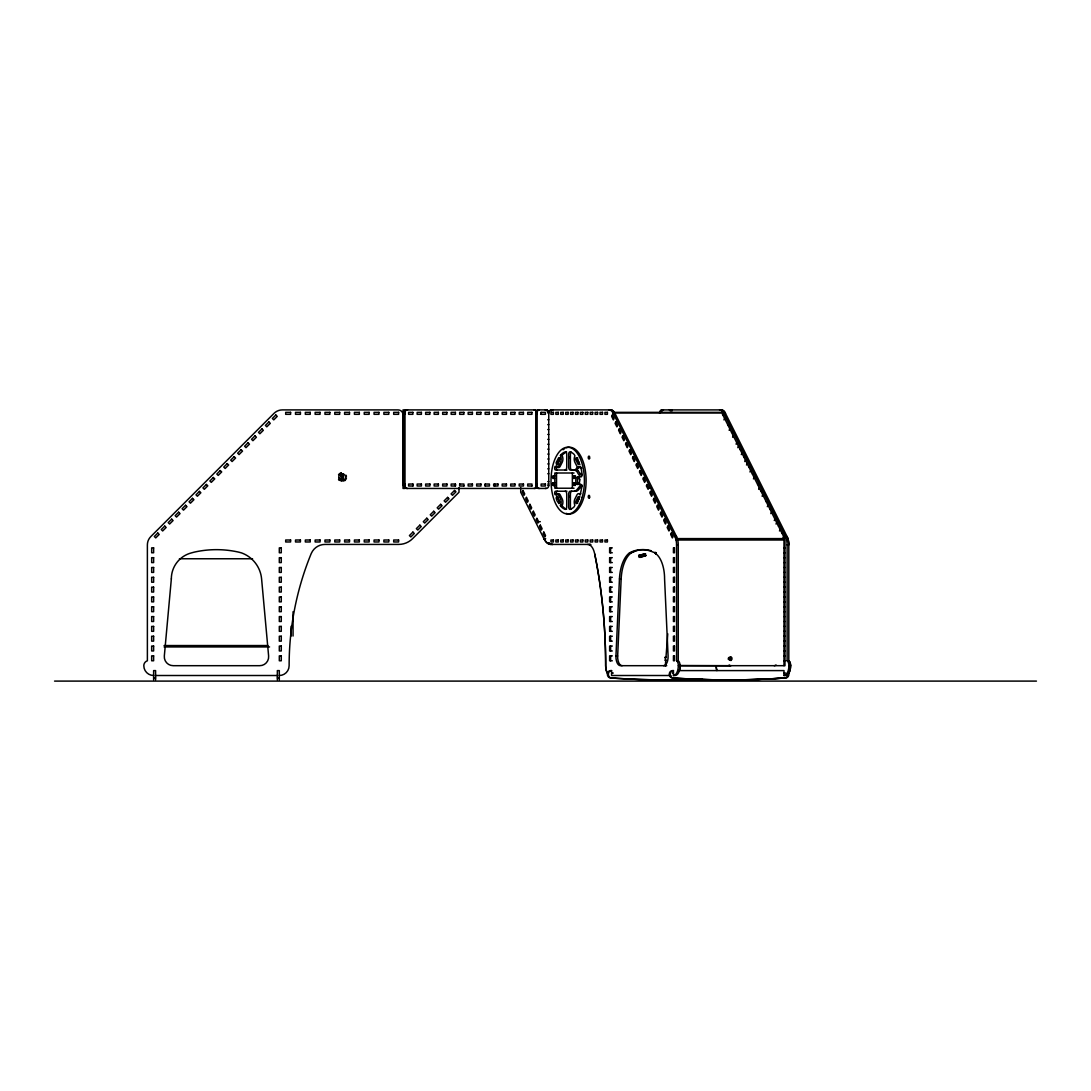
<?xml version="1.0" encoding="UTF-8"?>
<svg xmlns="http://www.w3.org/2000/svg" width="1091" height="1091" viewBox="0 0 1091 1091"><rect width="100%" height="100%" fill="white"/><g stroke="black" fill="none" stroke-linecap="round" stroke-linejoin="round"><path stroke-width="1.5" d="M404.993 484.036L404.993 409.93L403.029 409.902L403.029 484.036L404.993 484.036L404.993 488.427L403.029 488.454L403.029 414.812A4.91 4.91 0 0 0 398.12 409.902L282.392 409.902A11.851 11.851 0 0 0 274.018 413.366L150.831 536.554A11.783 11.783 0 0 0 147.38 544.886L147.38 660.778A5.155 5.155 0 0 0 143.807 665.687A9.819 9.819 0 0 0 153.626 675.506M666.724 665.687L620.424 665.687A8.892 4.446 90 0 1 615.951 655.977L619.456 578.885A30.562 15.288 90 0 1 629.507 552.892L630.898 552.141A100.658 50.322 90 0 1 653.141 552.141L656.236 552.892M622.115 665.687A8.892 4.446 90 0 1 617.656 655.977L621.161 578.885A30.562 15.288 90 0 1 631.212 552.892L632.603 552.141A100.658 50.322 90 0 1 651.163 550.764M665.36 665.578L665.769 660.191L664.787 660.191M667.76 633.803L665.987 657.259L665.005 657.259M731.284 660.369L731.502 657.423L729.811 657.259L729.593 660.191L731.284 660.369L730.302 660.369M556.874 465.748L556.437 467.357A1.827 0.914 -90 0 0 556.478 469.185A1.827 0.914 -90 0 0 557.31 470.016M346.447 477.994L345.779 479.535M538.599 521.689L537.904 523.066L536.172 519.602L536.867 518.211L538.599 521.689L540.304 521.689M648.79 487.909L648.095 489.3L646.349 485.836L647.045 484.445L648.79 487.909L650.481 487.909M723.919 419.871L724.615 418.48L726.32 418.48M729.129 430.29L729.824 428.899M732.607 437.232L733.288 435.841M736.07 444.173L736.766 442.782L738.471 442.782M737.802 447.651L738.498 446.26M741.28 454.592L741.975 453.201M744.758 461.534L745.439 460.143L747.144 460.143M746.489 464.998L747.185 463.62M749.953 471.939L750.649 470.562M753.431 478.894L754.126 477.503L755.831 477.503M758.64 489.3L759.336 487.909M762.104 496.241L762.8 494.864L764.505 494.864M767.314 506.66L768.009 505.269M770.792 513.602L771.487 512.211M774.255 520.543L774.951 519.152L776.656 519.152M776.001 524.021L776.683 522.63M779.465 530.962L780.16 529.571M782.943 537.904L783.638 536.513L787.088 536.554A11.783 5.891 90 0 1 788.807 544.886L788.807 660.778A5.155 2.577 -90 0 1 790.566 665.687A9.819 4.91 -90 0 1 788.111 674.183M612.965 412.93L721.833 412.93L784.674 538.599L783.979 539.99L783.993 665.687M560.242 457.961L558.087 462.27A1.418 0.709 -90 0 0 558.074 464.002M565.261 491.223A2.946 1.473 -90 0 1 566.734 494.168L566.734 506.77A2.605 1.296 -90 0 1 565.274 509.361L564.893 509.238A29.171 14.592 -90 0 1 561.06 506.579L560.488 505.406A4.419 2.209 -90 0 0 560.61 499.16L558.51 494.932A4.419 2.209 -90 0 0 555.374 494.932L554.733 493.896A1.896 0.941 -90 0 1 555.592 491.223L566.965 491.223M560.283 505.706L562.192 505.406A4.419 2.209 -90 0 0 562.315 499.16L560.201 494.932A4.419 2.209 -90 0 0 558.074 493.8M581.667 486L578.625 489.695A10.487 5.237 -90 0 1 575.898 491.223L570.17 491.223A2.946 1.473 -90 0 0 568.697 494.168L568.697 506.783A2.496 1.241 -90 0 0 570.157 509.374L570.279 509.333A29.171 14.592 -90 0 0 574.139 506.81L574.875 505.283A4.419 2.209 -90 0 1 574.875 499.037L576.989 494.809A4.419 2.209 -90 0 1 580.112 495.069L582.035 486.136A1.391 0.696 -90 0 0 581.721 484.786A1.391 0.696 -90 0 0 580.985 484.772L576.921 489.695A10.487 5.237 90 0 1 574.193 491.223M566.965 470.016L555.605 470.016A1.827 0.914 -90 0 1 554.787 469.185A1.827 0.914 -90 0 1 554.733 467.357L555.319 466.171A4.419 2.209 -90 0 0 558.442 466.416L560.556 462.202A4.419 2.209 -90 0 0 560.556 455.956L561.06 454.647A29.171 14.592 -90 0 1 564.893 451.988L565.274 451.879A2.496 1.241 -90 0 1 566.734 454.483L566.734 467.071A2.946 1.473 -90 0 1 565.261 470.016M560.283 455.533L562.765 454.647A29.171 14.592 90 0 1 566.597 451.988M338.537 474.721L339.287 473.862M344.592 480.79L345.452 480.026M339.778 473.535L340.242 473.235A4.364 4.364 0 0 1 341.319 472.867M630.257 553.164L635.848 550.805M645.422 553.723L638.658 555.51L645.422 553.723L645.858 555.619L640.103 557.406L639.64 555.51M640.54 556.956L645.858 555.619M553.232 485.522L555.074 485.481M548.514 411.716A2.946 2.55 90 0 0 546.155 409.902L538.368 409.902A2.946 2.55 90 0 0 535.858 412.848L535.858 485.509A2.946 2.55 90 0 0 538.409 488.454L546.182 488.454A2.946 2.55 90 0 0 548.746 485.509L548.746 414.812A4.91 2.455 90 0 1 551.2 409.902L610.755 409.902A11.851 5.932 -90 0 1 614.642 412.834M721.847 410.802A11.851 5.932 -90 0 0 719.569 409.902A11.851 5.932 90 0 1 723.797 413.366L785.384 536.554A11.783 5.891 -90 0 1 787.116 544.886L788.807 544.886A11.783 5.891 -90 0 0 787.061 536.554L725.46 413.366A11.851 5.932 -90 0 0 721.301 409.902L661.705 409.902A4.91 2.455 -90 0 0 659.469 412.93M541.095 412.357L545.391 412.357L545.391 414.321L541.095 414.321L541.095 412.357L541.136 414.321M613.647 412.357L721.137 412.357M403.029 412.848L404.993 412.848M535.858 412.848L536.84 412.848A2.946 2.55 90 0 1 539.39 409.902A2.946 2.55 90 0 0 537.549 410.762M547.764 412.944L548.746 412.944A2.946 2.55 90 0 0 546.182 409.902M609.023 409.902A11.851 5.932 90 0 1 613.224 413.366L614.956 413.366L676.543 536.554A11.783 5.891 90 0 1 678.261 544.886L678.261 660.778A5.155 2.577 90 0 1 680.048 665.687A9.819 4.91 -90 0 1 679.366 670.597M723.797 413.366L725.501 413.366A11.851 5.932 -90 0 0 721.274 409.902M403.029 414.321L404.993 414.321M535.858 414.321L536.84 414.321M722.883 415.016L724.588 415.016M547.764 419.735L548.746 419.721M547.764 424.644L548.746 424.631M728.092 425.422L729.784 425.422M547.764 429.554L548.746 429.54M731.556 432.377L733.261 432.377M547.764 434.463L548.746 434.45M547.764 439.373L548.746 439.359M547.764 444.282L548.746 444.269M547.764 449.192L548.746 449.178M740.243 449.724L741.935 449.724M547.764 454.101L548.746 454.088M743.707 456.665L745.412 456.665M547.764 459.011L548.746 458.997M547.764 463.92L548.746 463.907M748.917 467.084L750.622 467.084M547.764 468.83L548.746 468.816M575.953 470.016L570.17 470.016A2.946 1.473 -90 0 1 568.697 467.071L568.697 454.456A2.496 1.241 -90 0 1 570.143 451.865L570.279 451.892A29.171 14.592 90 0 1 574.139 454.415L574.943 455.82A4.419 2.209 -90 0 0 574.807 462.066L576.921 466.293A4.419 2.209 -90 0 0 580.044 466.293C581.735 467.739 584.49 485.509 576.921 471.53A10.446 5.223 90 0 0 576.28 470.876L576.062 470.698A10.446 5.223 90 0 0 574.439 470.03L574.207 470.016M576.198 470.807L577.903 470.807M574.057 473.003L554.828 473.003L554.828 488.223L574.057 488.223M547.764 473.739L548.746 473.726M752.395 474.026L754.086 474.026M341.169 474.217L343.133 474.217L343.133 481.226M341.169 475.199L343.133 475.199M341.169 475.69L343.133 475.69M341.169 476.181L343.133 476.181M341.169 478.144L343.133 478.144M341.169 478.635L343.133 478.635M341.169 479.126L343.133 479.126M341.169 480.108L343.133 480.108M547.764 481.595L548.746 481.595M412.916 484.036L408.634 484.036L408.634 486L412.916 486L412.916 484.036L412.889 486M455.424 484.036L451.156 484.036L451.156 486L455.424 486L455.424 484.036L455.411 486M459.666 484.036L463.934 484.036L463.907 486M485.168 484.036L489.436 484.036L489.423 486L485.168 486L485.168 484.036L485.195 486M535.858 484.036L536.84 484.036M547.764 484.036L548.746 484.036M576.839 484.036L580.276 484.036M757.59 484.445L759.295 484.445M403.029 485.509L404.993 485.509M535.858 485.509L536.84 485.509A2.946 2.55 90 0 0 539.39 488.454M547.764 485.509L548.746 485.509M463.934 486L459.666 486L459.679 484.036M531.958 486L527.689 486L527.703 484.036L531.958 484.036L531.944 486M761.068 491.386L762.773 491.386M766.277 501.805L767.969 501.805M769.741 508.747L771.446 508.747M778.428 526.107L780.12 526.107M781.892 533.049L783.597 533.049M613.251 413.366L674.838 536.554L676.543 536.554M545.677 538.695L543.945 538.695L520.721 492.246L520.721 487.554M677.525 538.599L784.674 538.599M676.12 540.004L784.975 540.004L784.975 665.687L678.316 665.687A9.819 4.91 90 0 1 673.447 675.506L675.138 675.506A9.819 4.91 90 0 0 680.048 665.687A5.155 2.577 -90 0 0 680.007 665.142M550.955 544.423A19.543 9.778 90 0 1 543.986 538.695A19.543 9.778 -90 0 0 550.914 544.423L589.467 544.423A14.892 7.446 -90 0 1 590.899 544.695A14.892 7.446 90 0 0 589.44 544.423M674.838 536.554A11.783 5.891 90 0 1 676.57 544.886L678.261 544.886M612.296 547.859L609.624 547.859L609.624 552.769L612.296 552.769M783.993 547.859L784.975 547.859M783.993 552.769L784.975 552.769M629.507 552.892L631.212 552.892M612.296 557.678L609.624 557.678L609.624 562.588L612.296 562.588M783.993 557.678L784.975 557.678M179.415 558.756L252.553 558.756M783.993 562.588L784.975 562.588M612.296 567.497L609.624 567.497L609.624 572.407L612.296 572.407M783.993 567.497L784.975 567.497M783.993 572.407L784.975 572.407M612.296 577.316L609.624 577.316L609.624 582.226L612.296 582.226M783.993 577.316L784.975 577.316M619.456 578.885L621.161 578.885M783.993 582.226L784.975 582.226M612.296 587.135L609.624 587.135L609.624 592.045L612.296 592.045M783.993 587.135L784.975 587.135M783.993 592.045L784.975 592.045M612.296 596.954L609.624 596.954L609.624 601.864L612.296 601.864M783.993 596.954L784.975 596.954M783.993 601.864L784.975 601.864M612.296 606.773L609.624 606.773L609.624 611.683L612.296 611.683M783.993 606.773L784.975 606.773M783.993 611.683L784.975 611.683M612.296 616.592L609.624 616.592L609.624 621.502L612.296 621.502M783.993 616.592L784.975 616.592M783.993 621.502L784.975 621.502M612.296 626.411L609.624 626.411L609.624 631.321L612.296 631.321M783.993 626.411L784.975 626.411M783.993 631.321L784.975 631.321M612.296 636.23L609.624 636.23L609.624 641.14L612.296 641.14M783.993 636.23L784.975 636.23M783.993 641.14L784.975 641.14M164.1 645.545L267.868 645.545M612.296 646.049L609.624 646.049L609.624 650.959L612.296 650.959M783.993 646.049L784.975 646.049M164.1 646.936L269.559 646.936M783.993 650.959L784.975 650.959M612.296 655.868L609.624 655.868L609.624 660.778L612.296 660.778M615.951 655.977L617.656 655.977M783.993 655.868L784.975 655.868M730.52 657.423L731.502 657.423M676.57 544.886L676.57 660.778L678.261 660.778M783.993 660.778L784.975 660.778M787.116 544.886L787.116 660.778L788.807 660.778A5.155 2.577 90 0 1 790.593 665.687A9.819 4.91 90 0 1 785.684 675.506L783.993 675.506L783.993 670.597L678.52 670.597M678.943 665.578L729.893 665.742M783.993 675.506A9.819 4.91 -90 0 0 788.902 665.687L790.593 665.687M673.447 675.506L673.447 670.597L672.465 670.597A3.682 3.191 -90 0 0 669.274 674.279A3.682 3.191 -90 0 0 672.465 677.961A1070.271 926.886 90 0 0 784.702 677.961L785.684 677.961A3.682 3.191 -90 0 0 788.452 672.438M611.587 673.052L613.278 673.052M672.465 673.052L673.447 673.052M783.993 673.052L785.684 673.052M155.59 675.506L277.346 675.506M670.774 675.506L611.587 675.506L611.587 670.597L610.605 670.597A3.682 3.191 -90 0 0 607.387 674.279A3.682 3.191 -90 0 0 610.565 677.961A1070.271 926.886 -90 0 0 701.008 679.188M153.626 677.961L155.59 677.961M277.346 677.961L279.31 677.961M610.565 677.961L611.587 677.961M672.465 677.961L673.447 677.961A1070.271 926.886 -90 0 0 785.684 677.961M54.55 681.098L1036.45 681.098M575.912 470.016L576.143 470.03A10.446 5.223 90 0 1 577.766 470.698L577.985 470.876A10.446 5.223 -90 0 1 578.612 471.53L581.667 475.24M553.232 482.672L553.41 482.727A1.418 0.709 -90 0 1 553.737 485.113A1.418 0.709 -90 0 1 552.537 484.472A1.418 0.709 -90 0 1 553.41 482.727M561.988 505.706L562.765 506.579A29.171 14.592 -90 0 0 566.597 509.238M338.537 479.604L339.287 480.449M561.988 455.533L562.26 455.956A4.419 2.209 -90 0 1 562.26 462.202L560.133 466.416A4.419 2.209 -90 0 1 557.978 467.384M346.079 475.24L346.447 476.317M556.874 495.478L556.437 493.896A1.896 0.941 -90 0 1 557.296 491.223M644.413 553.723L644.876 555.619M638.685 555.51L639.121 557.406M594.704 553.983A295.579 147.79 -90 0 1 605.655 665.687A9.819 4.91 90 0 0 608.151 674.183A9.819 4.91 -90 0 1 605.655 665.687A295.579 147.79 90 0 0 594.731 553.983L594.568 553.369A14.892 7.446 90 0 0 587.735 544.423M655.664 552.36L655.814 554.31M672.111 409.93L672.111 410.762A2.946 2.55 90 0 0 670.31 409.902M670.147 409.93L670.147 410.762M659.973 412.848L660 412.944A2.946 2.55 90 0 1 662.523 409.902M610.605 547.859L610.605 552.769M610.605 557.678L610.605 562.588M610.605 567.497L610.605 572.407M610.605 577.316L610.605 582.226M610.605 587.135L610.605 592.045M610.605 596.954L610.605 601.864M610.605 606.773L610.605 611.683M610.605 616.592L610.605 621.502M610.605 626.411L610.605 631.321M610.605 636.23L610.605 641.14M610.605 646.049L610.605 650.959M610.605 655.868L610.605 660.778M572.352 473.003L572.352 488.223M556.533 473.003L556.533 488.223M536.84 412.848L536.84 485.509M494.673 484.036L494.659 486M458.997 487.554L458.997 492.246L412.548 538.695A19.543 19.543 0 0 1 398.61 544.423L324.968 544.423A14.892 14.892 0 0 0 311.317 553.369L311.044 553.983A295.579 295.579 0 0 0 289.129 665.687A9.819 9.819 0 0 1 279.31 675.506M342.151 475.199L342.151 479.126M341.169 473.099L341.169 481.226M293.056 611.737L293.056 636.039M291.092 626.261L291.092 636.039M279.31 679.925L279.31 670.597L277.346 670.597L277.346 679.925M155.59 679.925L155.59 670.597L153.626 670.597L153.626 679.925M579.703 493.746A4.419 2.209 -90 0 1 580.848 493.841M558.074 497.223A1.418 0.709 -90 0 0 558.087 498.955C561.77 504.656 557.583 503.96 556.383 498.955A1.418 0.709 -90 0 1 556.492 496.95A1.418 0.709 -90 0 1 557.501 497.169L559.438 501.055A1.418 0.709 -90 0 1 559.547 503.06A1.418 0.709 -90 0 1 558.537 503.265M566.161 447.869A33.385 16.692 -90 0 1 586.112 480.613A33.385 16.692 -90 0 1 566.161 513.356M563.024 449.778A33.385 16.692 -90 0 1 564.565 448.674M575.298 478.363A1.418 0.709 -90 0 1 574.943 476.944A1.418 0.709 -90 0 1 575.462 475.758M575.462 485.481A1.418 0.709 -90 0 1 574.943 484.104A1.418 0.709 -90 0 1 575.462 482.727M554.746 485.481A1.418 0.709 -90 0 1 554.214 484.104A1.418 0.709 -90 0 1 554.746 482.727M554.569 478.363A1.418 0.709 -90 0 1 554.228 476.944A1.418 0.709 -90 0 1 554.746 475.758M571.875 491.223A2.946 1.473 -90 0 0 570.402 494.168L570.402 506.783A2.496 1.241 -90 0 0 571.125 509.183M571.125 452.056A2.496 1.241 -90 0 0 570.402 454.456L570.402 467.071A2.946 1.473 -90 0 0 571.875 470.016M580.753 467.439A4.419 2.209 -90 0 1 579.607 467.439M577.712 457.92A1.418 0.709 -90 0 0 577.685 460.184L579.635 464.07A1.418 0.709 -90 0 0 579.935 464.507M579.948 484.404A3.928 1.964 -90 0 1 577.466 480.613A3.928 1.964 -90 0 1 579.948 476.822M579.935 496.732A1.418 0.709 -90 0 0 579.635 497.169L577.753 500.946A1.418 0.709 -90 0 0 577.712 503.306M787.443 676.12A3.682 3.191 -90 0 1 784.674 677.961A1070.271 926.886 -90 0 1 694.244 679.188M701.99 679.188A1070.271 926.886 -90 0 1 611.546 677.961A3.682 3.191 -90 0 1 608.369 674.279A3.682 3.191 -90 0 1 611.546 670.597M673.447 677.961A3.682 3.191 -90 0 1 670.256 674.279A3.682 3.191 -90 0 1 673.447 670.597M666.083 660.082A1.473 1.282 -90 0 1 666.396 657.382M664.842 657.764A1.473 1.282 -90 0 1 665.415 657.382M730.465 657.764A1.473 1.282 -90 0 1 730.465 659.85M728.461 659.55A1.473 1.282 -90 0 1 729.238 657.382M661.951 410.912A4.91 2.455 -90 0 1 663.437 409.902A2.946 2.55 90 0 0 661.705 410.762M716.201 665.687A9.819 4.91 -90 0 0 716.869 670.597A9.819 4.91 90 0 1 716.242 665.687M551.405 410.912A4.91 2.455 90 0 1 552.892 409.902M579.853 474.421A3.382 1.691 -90 0 1 581.912 474.517M579.785 479.795A3.382 1.691 -90 0 1 579.171 476.644M549.223 411.825A4.91 2.455 -90 0 1 551.16 409.902M579.839 474.067A3.382 1.691 -90 0 1 580.207 474.517M730.97 665.687A8.892 4.446 90 0 1 729.156 664.951M776.001 664.924A8.892 4.446 -90 0 1 774.215 665.687M787.116 660.778A5.155 2.577 -90 0 1 788.902 665.687M654.532 552.892A26.757 13.378 90 0 1 664.583 578.912L668.087 655.95A8.892 4.446 90 0 1 663.669 665.687M676.57 660.778A5.155 2.577 -90 0 1 678.357 665.687M570.048 457.047A1.418 0.709 -90 0 1 570.034 458.138M570.048 496.255A1.418 0.709 -90 0 1 570.034 497.346M575.503 469.826A10.378 5.196 90 0 1 579.185 466.784M580.521 467.139A10.378 5.196 90 0 1 581.776 468.175M581.776 486.15A10.378 5.196 90 0 1 579.185 487.541M610.755 409.902A11.851 5.932 90 0 1 614.956 413.366M665.974 665.605A8.892 4.446 90 0 1 665.36 665.687M577.207 469.826A10.378 5.196 90 0 1 579.539 467.139M545.173 409.902A2.946 2.55 90 0 1 547.532 411.716M546.182 488.223A2.946 2.55 90 0 1 545.2 488.454M669.329 409.902A2.946 2.55 90 0 1 671.129 410.762M534.017 488.454A2.932 2.537 90 0 0 536.567 485.522L536.567 412.834A2.946 2.55 90 0 0 534.045 409.902M405.716 410.762A2.946 2.55 90 0 1 407.529 409.902M537.386 411.716A2.946 2.55 90 0 0 535.026 409.902L406.548 409.902A2.946 2.55 90 0 0 403.997 412.848L403.997 485.509A2.946 2.55 90 0 0 406.548 488.454L534.999 488.454A2.932 2.537 90 0 0 537.345 486.641M407.529 488.454A2.946 2.55 90 0 1 405.32 486.981M171.342 578.912L164.332 655.95A8.892 8.892 0 0 0 173.183 665.687L259.672 665.687A8.892 8.892 0 0 0 268.618 655.977L261.595 578.885A30.562 30.562 0 0 0 241.493 552.892L238.697 552.141A100.658 100.658 0 0 0 194.239 552.141L191.443 552.892A26.757 26.757 0 0 0 171.342 578.912M556.465 462.038L556.383 462.27A1.418 0.709 -90 0 0 556.492 464.275A1.418 0.709 -90 0 0 557.501 464.07L559.438 460.184A1.418 0.709 -90 0 0 559.547 458.179A1.418 0.709 -90 0 0 558.537 457.961L556.465 462.038M579.035 498.955L576.934 503.224A1.418 0.709 -90 0 1 575.884 503.06A1.418 0.709 -90 0 1 575.993 501.055L577.93 497.169A1.418 0.709 -90 0 1 578.939 496.95A1.418 0.709 -90 0 1 579.035 498.955M522.971 490.445L522.289 491.823L524.021 495.3L524.716 493.909L522.971 490.445M526.448 497.387L525.753 498.778L527.485 502.242L528.18 500.851L526.448 497.387M529.926 504.328L529.23 505.719L530.962 509.183L531.658 507.792L529.926 504.328M533.39 511.27L532.694 512.661L534.426 516.125L535.122 514.747L533.39 511.27M540.331 525.153L539.636 526.544L541.381 530.021L542.077 528.63L540.331 525.153M543.809 532.094L543.113 533.485L544.845 536.963L545.541 535.572L543.809 532.094M612.337 415.016L611.642 416.407L613.374 419.871L614.069 418.48L612.337 415.016M615.801 421.958L615.106 423.349L616.851 426.813L617.547 425.422L615.801 421.958M619.279 428.899L618.583 430.29L620.315 433.754L621.011 432.377L619.279 428.899M622.743 435.841L622.061 437.232L623.793 440.696L624.488 439.318L622.743 435.841M626.22 442.782L625.525 444.173L627.257 447.651L627.952 446.26L626.22 442.782M629.698 449.724L629.002 451.115L630.734 454.592L631.43 453.201L629.698 449.724M633.162 456.665L632.466 458.056L634.212 461.534L634.894 460.143L633.162 456.665M636.639 463.62L635.944 464.998L637.676 468.475L638.371 467.084L636.639 463.62M640.103 470.562L639.408 471.939L641.153 475.417L641.849 474.026L640.103 470.562M643.581 477.503L642.885 478.894L644.617 482.358L645.313 480.967L643.581 477.503M650.522 491.386L649.827 492.777L651.559 496.241L652.254 494.864L650.522 491.386M654 498.328L653.304 499.719L655.036 503.183L655.732 501.805L654 498.328M657.464 505.269L656.768 506.66L658.5 510.138L659.196 508.747L657.464 505.269M660.941 512.211L660.246 513.602L661.978 517.079L662.673 515.688L660.941 512.211M664.405 519.152L663.71 520.543L665.455 524.021L666.137 522.63L664.405 519.152M667.883 526.107L667.187 527.485L668.919 530.962L669.615 529.571L667.883 526.107M671.347 533.049L670.651 534.44L672.397 537.904L673.092 536.513L671.347 533.049M157.813 533.049L154.336 536.513L155.727 537.904L159.204 534.44L157.813 533.049M164.755 526.107L161.277 529.571L162.668 530.962L166.146 527.485L164.755 526.107M171.696 519.152L168.219 522.63L169.61 524.021L173.087 520.543L171.696 519.152M178.638 512.211L175.174 515.688L176.551 517.079L180.029 513.602L178.638 512.211M185.579 505.269L182.115 508.747L183.506 510.138L186.97 506.66L185.579 505.269M192.521 498.328L189.057 501.805L190.448 503.183L193.912 499.719L192.521 498.328M199.462 491.386L195.998 494.864L197.389 496.241L200.853 492.777L199.462 491.386M206.417 484.445L202.94 487.909L204.331 489.3L207.795 485.836L206.417 484.445M213.359 477.503L209.881 480.967L211.272 482.358L214.75 478.894L213.359 477.503M220.3 470.562L216.823 474.026L218.214 475.417L221.691 471.939L220.3 470.562M227.242 463.62L223.764 467.084L225.155 468.475L228.633 464.998L227.242 463.62M234.183 456.665L230.719 460.143L232.097 461.534L235.574 458.056L234.183 456.665M241.125 449.724L237.661 453.201L239.038 454.592L242.516 451.115L241.125 449.724M248.066 442.782L244.602 446.26L245.993 447.651L249.457 444.173L248.066 442.782M255.008 435.841L251.544 439.318L252.935 440.696L256.399 437.232L255.008 435.841M261.963 428.899L258.485 432.377L259.876 433.754L263.34 430.29L261.963 428.899M268.904 421.958L265.427 425.422L266.818 426.813L270.282 423.349L268.904 421.958M275.846 415.016L272.368 418.48L273.759 419.871L277.237 416.407L275.846 415.016M412.903 532.094L409.425 535.572L410.816 536.963L414.294 533.485L412.903 532.094M419.844 525.153L416.367 528.63L417.758 530.021L421.235 526.544L419.844 525.153M426.786 518.211L423.308 521.689L424.699 523.066L428.177 519.602L426.786 518.211M433.727 511.27L430.263 514.747L431.641 516.125L435.118 512.661L433.727 511.27M440.669 504.328L437.205 507.792L438.596 509.183L442.06 505.719L440.669 504.328M447.61 497.387L444.146 500.851L445.537 502.242L449.001 498.778L447.61 497.387M454.565 490.445L451.088 493.909L452.479 495.3L455.943 491.823L454.565 490.445M290.601 412.357L285.692 412.357L285.692 414.321L290.601 414.321L290.601 412.357M300.42 412.357L295.511 412.357L295.511 414.321L300.42 414.321L300.42 412.357M310.239 412.357L305.33 412.357L305.33 414.321L310.239 414.321L310.239 412.357M320.058 412.357L315.149 412.357L315.149 414.321L320.058 414.321L320.058 412.357M329.877 412.357L324.968 412.357L324.968 414.321L329.877 414.321L329.877 412.357M339.696 412.357L334.787 412.357L334.787 414.321L339.696 414.321L339.696 412.357M349.515 412.357L344.606 412.357L344.606 414.321L349.515 414.321L349.515 412.357M359.334 412.357L354.425 412.357L354.425 414.321L359.334 414.321L359.334 412.357M369.153 412.357L364.244 412.357L364.244 414.321L369.153 414.321L369.153 412.357M378.972 412.357L374.063 412.357L374.063 414.321L378.972 414.321L378.972 412.357M388.791 412.357L383.882 412.357L383.882 414.321L388.791 414.321L388.791 412.357M398.61 412.357L393.701 412.357L393.701 414.321L398.61 414.321L398.61 412.357M412.889 412.357L408.634 412.357L408.634 414.321L412.889 414.321L412.889 412.357M421.399 412.357L417.144 412.357L417.144 414.321L421.399 414.321L421.399 412.357M429.895 412.357L425.654 412.357L425.654 414.321L429.895 414.321L429.895 412.357M438.405 412.357L434.15 412.357L434.15 414.321L438.405 414.321L438.405 412.357M446.901 412.357L442.66 412.357L442.66 414.321L446.901 414.321L446.901 412.357M455.411 412.357L451.156 412.357L451.156 414.321L455.411 414.321L455.411 412.357M463.907 412.357L459.666 412.357L459.666 414.321L463.907 414.321L463.907 412.357M472.417 412.357L468.162 412.357L468.162 414.321L472.417 414.321L472.417 412.357M480.926 412.357L476.672 412.357L476.672 414.321L480.926 414.321L480.926 412.357M489.423 412.357L485.168 412.357L485.168 414.321L489.423 414.321L489.423 412.357M497.932 412.357L493.678 412.357L493.678 414.321L497.932 414.321L497.932 412.357M506.429 412.357L502.174 412.357L502.174 414.321L506.429 414.321L506.429 412.357M514.938 412.357L510.683 412.357L510.683 414.321L514.938 414.321L514.938 412.357M523.435 412.357L519.18 412.357L519.18 414.321L523.435 414.321L523.435 412.357M531.944 412.357L527.689 412.357L527.689 414.321L531.944 414.321L531.944 412.357M553.41 412.357L550.941 412.357L550.955 414.321L553.41 414.321L553.396 412.357M558.319 412.357L555.851 412.357L555.865 414.321L558.319 414.321L558.306 412.357M563.229 412.357L560.76 412.357L560.774 414.321L563.229 414.321L563.215 412.357M568.138 412.357L565.67 412.357L565.683 414.321L568.138 414.321L568.125 412.357M573.048 412.357L570.579 412.357L570.593 414.321L573.048 414.321L573.034 412.357M577.957 412.357L575.489 412.357L575.503 414.321L577.957 414.321L577.944 412.357M582.867 412.357L580.398 412.357L580.412 414.321L582.867 414.321L582.853 412.357M587.776 412.357L585.308 412.357L585.322 414.321L587.776 414.321L587.763 412.357M592.686 412.357L590.217 412.357L590.231 414.321L592.686 414.321L592.672 412.357M597.595 412.357L595.127 412.357L595.14 414.321L597.595 414.321L597.582 412.357M602.505 412.357L600.036 412.357L600.05 414.321L602.505 414.321L602.491 412.357M607.414 412.357L604.946 412.357L604.96 414.321L607.414 414.321L607.401 412.357M421.412 484.036L417.144 484.036L417.144 486L421.412 486L421.412 484.036M429.922 484.036L425.654 484.036L425.654 486L429.922 486L429.922 484.036M438.418 484.036L434.15 484.036L434.15 486L438.418 486L438.418 484.036M446.928 484.036L442.66 484.036L442.66 486L446.928 486L446.928 484.036M472.43 484.036L468.162 484.036L468.162 486L472.43 486L472.43 484.036M480.94 484.036L476.672 484.036L476.672 486L480.94 486L480.94 484.036M497.946 484.036L493.678 484.036L493.678 486L497.946 486L497.946 484.036M506.456 484.036L502.174 484.036L502.174 486L506.456 486L506.456 484.036M514.952 484.036L510.683 484.036L510.683 486L514.952 486L514.952 484.036M523.462 484.036L519.18 484.036L519.18 486L523.462 486L523.462 484.036M545.391 484.036L541.122 484.036L541.136 486L545.391 486L545.377 484.036M290.601 540.004L285.692 540.004L285.692 541.968L290.601 541.968L290.601 540.004M300.42 540.004L295.511 540.004L295.511 541.968L300.42 541.968L300.42 540.004M310.239 540.004L305.33 540.004L305.33 541.968L310.239 541.968L310.239 540.004M320.058 540.004L315.149 540.004L315.149 541.968L320.058 541.968L320.058 540.004M329.877 540.004L324.968 540.004L324.968 541.968L329.877 541.968L329.877 540.004M339.696 540.004L334.787 540.004L334.787 541.968L339.696 541.968L339.696 540.004M349.515 540.004L344.606 540.004L344.606 541.968L349.515 541.968L349.515 540.004M359.334 540.004L354.425 540.004L354.425 541.968L359.334 541.968L359.334 540.004M369.153 540.004L364.244 540.004L364.244 541.968L369.153 541.968L369.153 540.004M378.972 540.004L374.063 540.004L374.063 541.968L378.972 541.968L378.972 540.004M388.791 540.004L383.882 540.004L383.882 541.968L388.791 541.968L388.791 540.004M398.61 540.004L393.701 540.004L393.701 541.968L398.61 541.968L398.61 540.004M553.41 540.004L550.955 540.004L550.955 541.968L553.41 541.968L553.41 540.004M558.319 540.004L555.865 540.004L555.865 541.968L558.319 541.968L558.319 540.004M563.229 540.004L560.774 540.004L560.774 541.968L563.229 541.968L563.229 540.004M568.138 540.004L565.683 540.004L565.683 541.968L568.138 541.968L568.138 540.004M573.048 540.004L570.593 540.004L570.593 541.968L573.048 541.968L573.048 540.004M577.957 540.004L575.503 540.004L575.503 541.968L577.957 541.968L577.957 540.004M582.867 540.004L580.412 540.004L580.412 541.968L582.867 541.968L582.867 540.004M587.776 540.004L585.322 540.004L585.322 541.968L587.776 541.968L587.776 540.004M592.686 540.004L590.231 540.004L590.231 541.968L592.686 541.968L592.686 540.004M597.595 540.004L595.14 540.004L595.14 541.968L597.595 541.968L597.595 540.004M602.505 540.004L600.05 540.004L600.05 541.968L602.505 541.968L602.505 540.004M607.414 540.004L604.96 540.004L604.96 541.968L607.414 541.968L607.414 540.004M153.626 547.859L151.663 547.859L151.663 552.769L153.626 552.769L153.626 547.859M281.273 547.859L279.31 547.859L279.31 552.769L281.273 552.769L281.273 547.859M674.429 547.859L673.447 547.859L673.447 552.769L674.429 552.769L674.429 547.859M153.626 557.678L151.663 557.678L151.663 562.588L153.626 562.588L153.626 557.678M281.273 557.678L279.31 557.678L279.31 562.588L281.273 562.588L281.273 557.678M674.429 557.678L673.447 557.678L673.447 562.588L674.429 562.588L674.429 557.678M153.626 567.497L151.663 567.497L151.663 572.407L153.626 572.407L153.626 567.497M281.273 567.497L279.31 567.497L279.31 572.407L281.273 572.407L281.273 567.497M674.429 567.497L673.447 567.497L673.447 572.407L674.429 572.407L674.429 567.497M153.626 577.316L151.663 577.316L151.663 582.226L153.626 582.226L153.626 577.316M281.273 577.316L279.31 577.316L279.31 582.226L281.273 582.226L281.273 577.316M674.429 577.316L673.447 577.316L673.447 582.226L674.429 582.226L674.429 577.316M153.626 587.135L151.663 587.135L151.663 592.045L153.626 592.045L153.626 587.135M281.273 587.135L279.31 587.135L279.31 592.045L281.273 592.045L281.273 587.135M674.429 587.135L673.447 587.135L673.447 592.045L674.429 592.045L674.429 587.135M153.626 596.954L151.663 596.954L151.663 601.864L153.626 601.864L153.626 596.954M281.273 596.954L279.31 596.954L279.31 601.864L281.273 601.864L281.273 596.954M674.429 596.954L673.447 596.954L673.447 601.864L674.429 601.864L674.429 596.954M153.626 606.773L151.663 606.773L151.663 611.683L153.626 611.683L153.626 606.773M281.273 606.773L279.31 606.773L279.31 611.683L281.273 611.683L281.273 606.773M674.429 606.773L673.447 606.773L673.447 611.683L674.429 611.683L674.429 606.773M153.626 616.592L151.663 616.592L151.663 621.502L153.626 621.502L153.626 616.592M281.273 616.592L279.31 616.592L279.31 621.502L281.273 621.502L281.273 616.592M674.429 616.592L673.447 616.592L673.447 621.502L674.429 621.502L674.429 616.592M153.626 626.411L151.663 626.411L151.663 631.321L153.626 631.321L153.626 626.411M281.273 626.411L279.31 626.411L279.31 631.321L281.273 631.321L281.273 626.411M674.429 626.411L673.447 626.411L673.447 631.321L674.429 631.321L674.429 626.411M153.626 636.23L151.663 636.23L151.663 641.14L153.626 641.14L153.626 636.23M281.273 636.23L279.31 636.23L279.31 641.14L281.273 641.14L281.273 636.23M674.429 636.23L673.447 636.23L673.447 641.14L674.429 641.14L674.429 636.23M153.626 646.049L151.663 646.049L151.663 650.959L153.626 650.959L153.626 646.049M281.273 646.049L279.31 646.049L279.31 650.959L281.273 650.959L281.273 646.049M674.429 646.049L673.447 646.049L673.447 650.959L674.429 650.959L674.429 646.049M153.626 655.868L151.663 655.868L151.663 660.778L153.626 660.778L153.626 655.868M281.273 655.868L279.31 655.868L279.31 660.778L281.273 660.778L281.273 655.868M674.429 655.868L673.447 655.868L673.447 660.778L674.429 660.778L674.429 655.868M576.934 458.002L576.88 457.961A1.418 0.709 -90 0 0 575.884 458.179A1.418 0.709 -90 0 0 575.993 460.184L577.93 464.07A1.418 0.709 -90 0 0 578.939 464.275A1.418 0.709 -90 0 0 579.035 462.27L576.934 458.002M338.81 477.681L338.783 476.794A3.382 3.382 0 0 1 343.91 474.258A3.382 3.382 0 0 1 344.047 479.972A3.382 3.382 0 0 1 338.81 477.681M582.171 497.305A33.385 16.692 -90 0 0 567.715 447.228A33.385 16.692 -90 0 0 553.26 497.305A33.385 16.692 -90 0 0 582.171 497.305M574.452 478.144A1.418 0.709 -90 0 0 574.139 475.758A1.418 0.709 -90 0 0 573.266 477.503A1.418 0.709 -90 0 0 574.452 478.144M574.452 485.113A1.418 0.709 -90 0 0 574.139 482.727A1.418 0.709 -90 0 0 573.266 484.472A1.418 0.709 -90 0 0 574.452 485.113M553.737 478.144A1.418 0.709 -90 0 0 553.41 475.758A1.418 0.709 -90 0 0 552.537 477.503A1.418 0.709 -90 0 0 553.737 478.144M579.116 483.395A3.928 1.964 -90 0 0 578.244 476.822A3.928 1.964 -90 0 0 575.83 481.636A3.928 1.964 -90 0 0 579.116 483.395M731.447 659.85A1.473 1.282 -90 0 0 730.875 657.382A1.473 1.282 -90 0 0 729.32 659.196A1.473 1.282 -90 0 0 731.447 659.85M550.069 543.768A19.543 9.778 -90 0 0 552.619 544.423A19.543 9.778 90 0 1 550.096 543.768M548.855 542.95A19.543 9.778 -90 0 0 549.455 543.4A19.543 9.778 90 0 1 548.882 542.95M589.535 497.66A1.418 0.709 -90 0 0 589.085 495.355A1.418 0.709 -90 0 0 588.308 497.278A1.418 0.709 -90 0 0 589.535 497.66M589.535 458.452A1.418 0.709 -90 0 0 589.085 456.147A1.418 0.709 -90 0 0 588.308 458.07A1.418 0.709 -90 0 0 589.535 458.452"/></g></svg>
